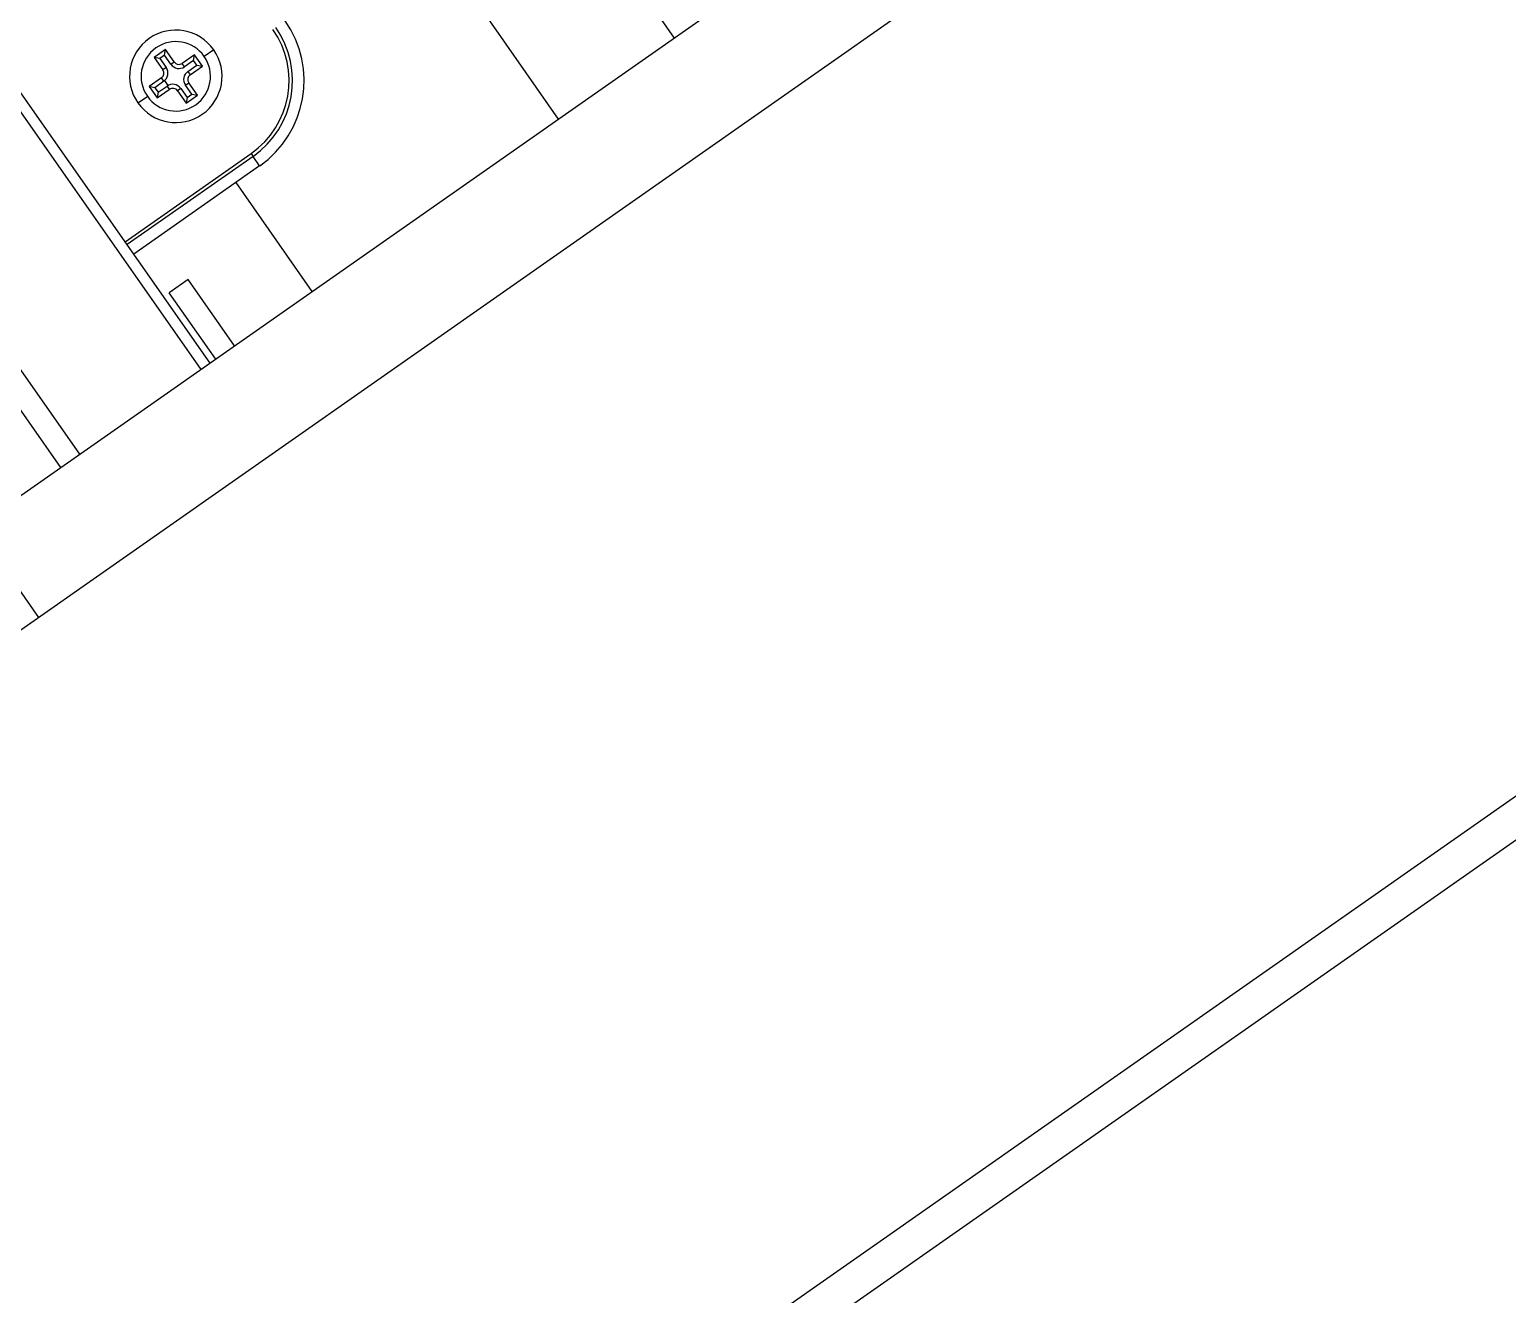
# Model space of a CAD drawing. Header units: millimetres. Extents: x 152904052 to 153933663, y 538271515 to 539240469.
# Drawn here: x 153354179.3 to 153354307, y 538947519.1 to 538947628.5 of the extents above; entities that cross this region are included whole.
import ezdxf

# ---------------------------------------------------------------- set-up
doc = ezdxf.new("R2010")
doc.units = ezdxf.units.MM
doc.layers.add('POWR', color=5, linetype='Continuous')

msp = doc.modelspace()

# ---------------------------------------------------------------- linework, layer by layer
at = {"layer": 'POWR', "color": 7}
for p, q in [((153354142.52, 538947446.5), (153354987.07, 538948037.86)), ((153354144.3, 538947443.96), (153354988.84, 538948035.32)), ((153354100.79, 538947522.14), (153354412.51, 538947740.42)), ((153354395.76, 538947740.29), (153354174.59, 538947585.42)), ((153354230.99, 538947633.46), (153354235, 538947627.72)), ((153354194.09, 538947599.07), (153354172.29, 538947630.2)), ((153354194.87, 538947599.62), (153354173.07, 538947630.74)), ((153354225.01, 538947620.72), (153354218.34, 538947630.25)), ((153354191.03, 538947626.72), (153354190.04, 538947626.03)), ((153354190.94, 538947626.23), (153354191.03, 538947626.72)), ((153354191.77, 538947625.65), (153354191.03, 538947626.72)), ((153354193.53, 538947626.27), (153354192.47, 538947625.53)), ((153354193.45, 538947625.78), (153354193.53, 538947626.27)), ((153354194.22, 538947625.29), (153354193.53, 538947626.27)), ((153354195.19, 538947626.7), (153354194.37, 538947626.13)), ((153354190.04, 538947626.03), (153354190.79, 538947624.96)), ((153354190.53, 538947625.94), (153354190.04, 538947626.03)), ((153354190.94, 538947626.23), (153354190.53, 538947625.94)), ((153354190.53, 538947625.94), (153354191.08, 538947625.16)), ((153354191.08, 538947625.16), (153354190.79, 538947624.96)), ((153354191.48, 538947625.45), (153354190.94, 538947626.23)), ((153354191.48, 538947625.45), (153354191.77, 538947625.65)), ((153354192.67, 538947625.24), (153354192.47, 538947625.53)), ((153354193.45, 538947625.78), (153354192.67, 538947625.24)), ((153354192.96, 538947624.83), (153354193.73, 538947625.38)), ((153354193.16, 538947624.54), (153354194.22, 538947625.29)), ((153354193.73, 538947625.38), (153354193.45, 538947625.78)), ((153354193.73, 538947625.38), (153354194.22, 538947625.29)), ((153354190.67, 538947624.27), (153354189.6, 538947623.52)), ((153354190.87, 538947623.98), (153354190.09, 538947623.43)), ((153354190.87, 538947623.98), (153354190.67, 538947624.27)), ((153354191.24, 538947623.62), (153354190.95, 538947624.04)), ((153354192.75, 538947623.65), (153354193.03, 538947623.85)), ((153354192.96, 538947624.83), (153354193.16, 538947624.54)), ((153354193.78, 538947622.78), (153354193.03, 538947623.85)), ((153354183.61, 538947591.74), (153354161.81, 538947622.86)), ((153354188.64, 538947622.11), (153354189.45, 538947622.68)), ((153354189.6, 538947623.52), (153354190.29, 538947622.54)), ((153354190.09, 538947623.43), (153354189.6, 538947623.52)), ((153354190.09, 538947623.43), (153354190.38, 538947623.03)), ((153354190.29, 538947622.54), (153354191.35, 538947623.28)), ((153354190.38, 538947623.03), (153354190.29, 538947622.54)), ((153354190.38, 538947623.03), (153354191.15, 538947623.57)), ((153354191.15, 538947623.57), (153354191.35, 538947623.28)), ((153354192.34, 538947623.36), (153354192.05, 538947623.16)), ((153354192.05, 538947623.16), (153354192.8, 538947622.1)), ((153354192.34, 538947623.36), (153354192.88, 538947622.58)), ((153354193.29, 538947622.87), (153354192.75, 538947623.65)), ((153354192.8, 538947622.1), (153354193.78, 538947622.78)), ((153354192.88, 538947622.58), (153354192.8, 538947622.1)), ((153354192.88, 538947622.58), (153354193.29, 538947622.87)), ((153354193.29, 538947622.87), (153354193.78, 538947622.78)), ((153354181.97, 538947590.59), (153354160.18, 538947621.72)), ((153354187.52, 538947610.1), (153354198.42, 538947617.73)), ((153354198.59, 538947617.48), (153354187.7, 538947609.86)), ((153354198.42, 538947617.73), (153354198.59, 538947617.48)), ((153354199.16, 538947616.66), (153354198.59, 538947617.48)), ((153354199.16, 538947616.66), (153354188.27, 538947609.04)), ((153354203.71, 538947605.81), (153354197.12, 538947615.23)), ((153354192.98, 538947606.84), (153354191.34, 538947605.69)), ((153354196.99, 538947601.11), (153354192.98, 538947606.84)), ((153354195.36, 538947599.96), (153354191.34, 538947605.69)), ((153354174.59, 538947585.42), (153354180.04, 538947577.64))]:
    msp.add_line(p, q, dxfattribs=at)
for centre, radius, start, end in [((153354194, 538947624.04), 9, 305, 35), ((153354191.91, 538947624.41), 4, 35, 215), ((153354194, 538947624.04), 7.7, 305, 35), ((153354194, 538947624.04), 8, 305, 35), ((153354191.91, 538947624.41), 4, 215, 35), ((153354191.91, 538947624.41), 3, 35, 215), ((153354191.91, 538947624.41), 3, 215, 35), ((153354190.38, 538947624.68), 0.5, 305, 35), ((153354190.38, 538947624.68), 0.851, 305, 35), ((153354192.18, 538947625.94), 0.851, 215, 305), ((153354192.18, 538947625.94), 0.5, 215, 305), ((153354191.64, 538947622.87), 0.851, 35, 125), ((153354193.44, 538947624.14), 0.851, 125, 215), ((153354193.44, 538947624.14), 0.5, 125, 215), ((153354191.64, 538947622.87), 0.5, 35, 125)]:
    msp.add_arc(centre, radius, start, end, dxfattribs=at)

doc.saveas('drawing.dxf')
